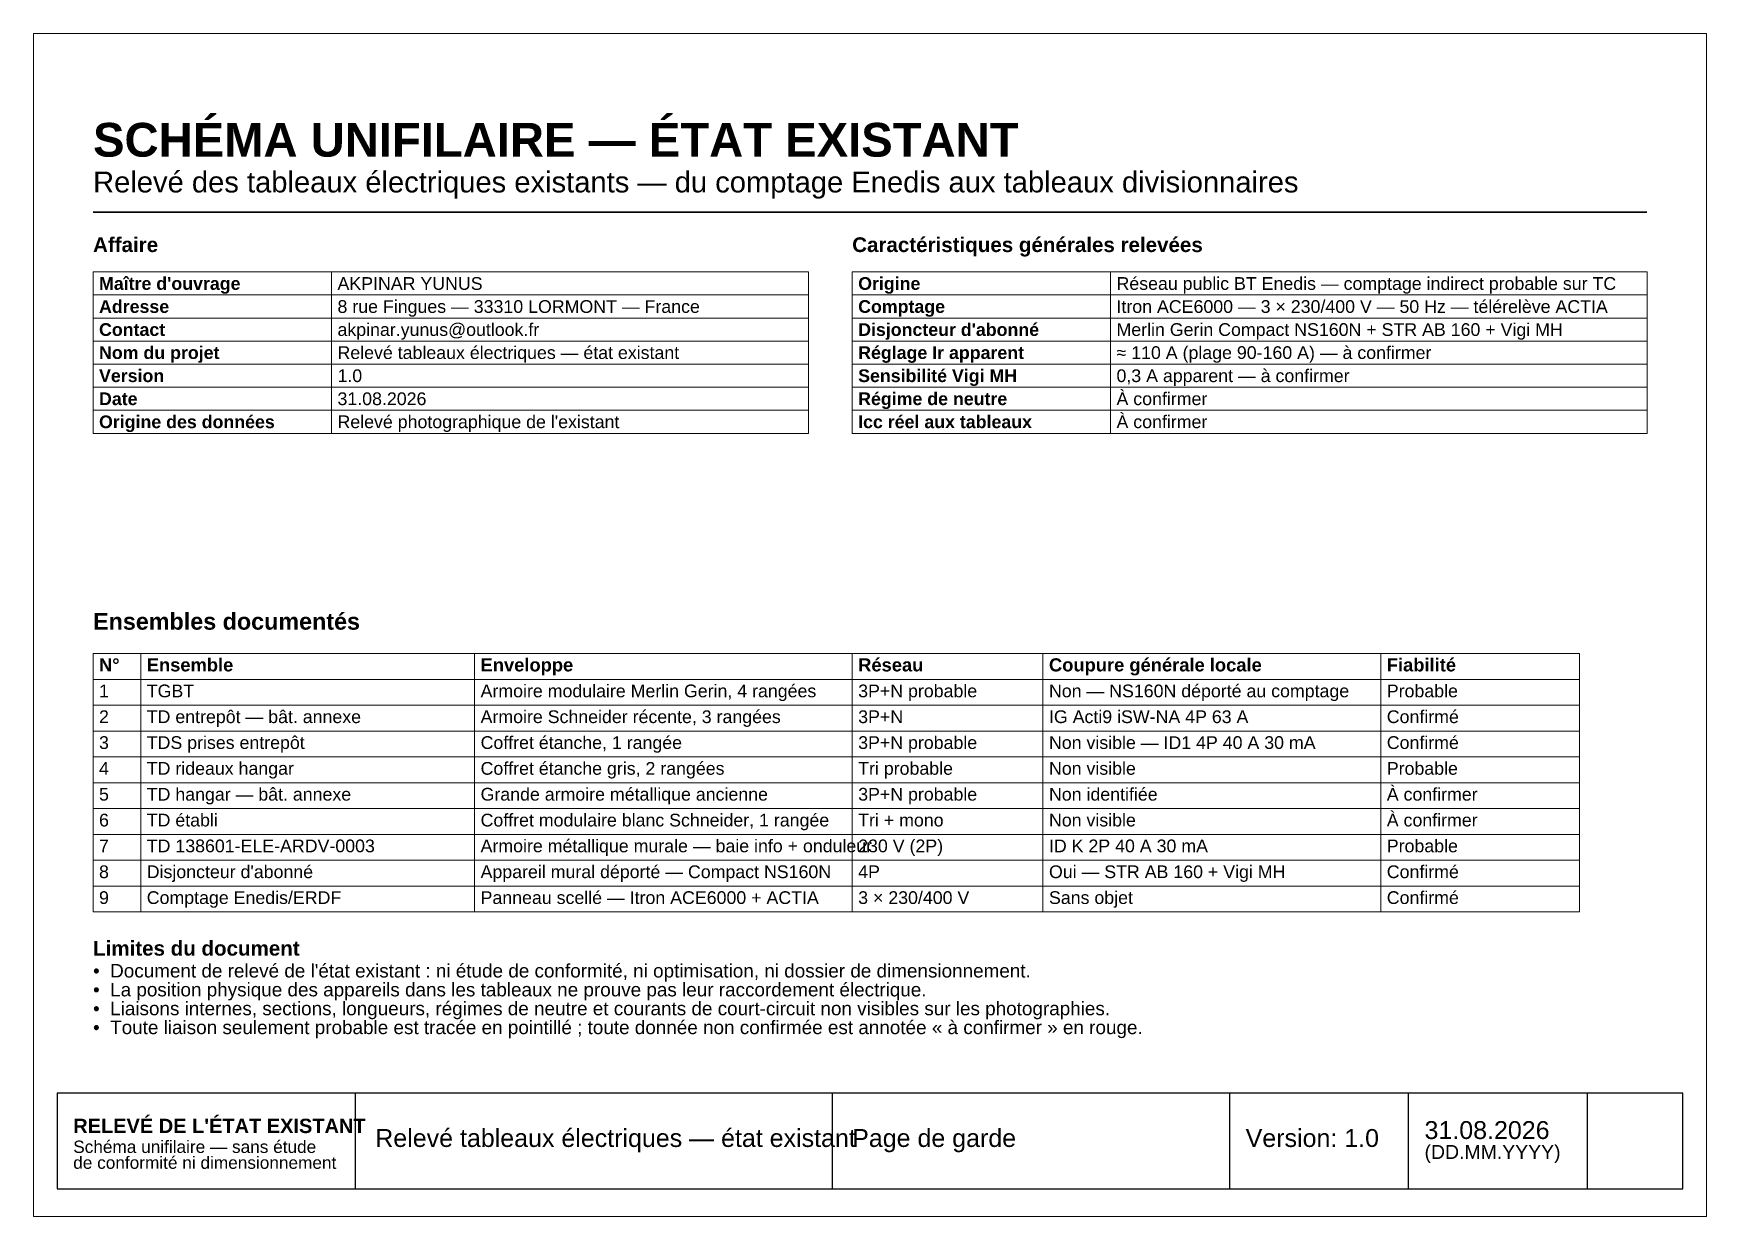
# Paper-space layout '00 - Page de garde' of a CAD drawing. Header units: millimetres. Extents: x 0 to 297, y 0 to 210.
# The model-space entities are those that its viewports show. They can reach past a viewport. Long polylines and large blocks are cut down to what shows.
import ezdxf

# ---------------------------------------------------------------- set-up
doc = ezdxf.new("R2010")
doc.units = ezdxf.units.MM
doc.header["$LTSCALE"] = 0.5
for name, color, linetype, lineweight, plot in [('SCHEMA', 7, 'Continuous', 0, False), ('SYMBOLES', 7, 'Continuous', 0, False), ('TEXTE', 7, 'Continuous', 0, False), ('TEXTE_A_CONFIRMER', 1, 'Continuous', 0, False)]:
    doc.layers.add(name, color=color, linetype=linetype, lineweight=lineweight, plot=plot)
doc.styles.add('SCHEMA', font='arial.ttf')
doc.styles.add('SCHEMA_GRAS', font='arialbd.ttf')

msp = doc.modelspace()

# ---------------------------------------------------------------- linework, layer by layer
at = {"layer": 'SCHEMA', "lineweight": 30}
msp.add_line((10.58, 178.25), (286.42, 178.25), dxfattribs=at)
at = {"layer": 'SYMBOLES', "lineweight": 15}
for p, q in [((52.92, 163.58), (52.92, 167.67)), ((191.21, 163.58), (191.21, 167.67)), ((52.92, 159.48), (52.92, 163.58)), ((191.21, 159.48), (191.21, 163.58)), ((52.92, 155.39), (52.92, 159.48)), ((191.21, 155.39), (191.21, 159.48)), ((52.92, 151.3), (52.92, 155.39)), ((191.21, 151.3), (191.21, 155.39)), ((52.92, 147.21), (52.92, 151.3)), ((191.21, 147.21), (191.21, 151.3)), ((52.92, 143.11), (52.92, 147.21)), ((191.21, 143.11), (191.21, 147.21)), ((52.92, 139.02), (52.92, 143.11)), ((191.21, 139.02), (191.21, 143.11))]:
    msp.add_line(p, q, dxfattribs=at)
at = {"layer": 'SYMBOLES', "lineweight": 25}
for p, q in [((57.15, 4.94), (57.15, 21.87)), ((141.82, 4.94), (141.82, 21.87)), ((212.37, 4.94), (212.37, 21.87)), ((244.12, 4.94), (244.12, 21.87)), ((275.87, 4.94), (275.87, 21.87))]:
    msp.add_line(p, q, dxfattribs=at)
at = {"layer": 'SYMBOLES', "lineweight": 15}
for points in [[(10.58, 163.58), (137.58, 163.58), (137.58, 167.67), (10.58, 167.67)], [(145.34, 163.58), (286.46, 163.58), (286.46, 167.67), (145.34, 167.67)], [(10.58, 159.48), (137.58, 159.48), (137.58, 163.58), (10.58, 163.58)], [(145.34, 159.48), (286.46, 159.48), (286.46, 163.58), (145.34, 163.58)], [(10.58, 155.39), (137.58, 155.39), (137.58, 159.48), (10.58, 159.48)], [(145.34, 155.39), (286.46, 155.39), (286.46, 159.48), (145.34, 159.48)], [(10.58, 151.3), (137.58, 151.3), (137.58, 155.39), (10.58, 155.39)], [(145.34, 151.3), (286.46, 151.3), (286.46, 155.39), (145.34, 155.39)], [(10.58, 147.21), (137.58, 147.21), (137.58, 151.3), (10.58, 151.3)], [(145.34, 147.21), (286.46, 147.21), (286.46, 151.3), (145.34, 151.3)], [(10.58, 143.11), (137.58, 143.11), (137.58, 147.21), (10.58, 147.21)], [(145.34, 143.11), (286.46, 143.11), (286.46, 147.21), (145.34, 147.21)], [(10.58, 139.02), (137.58, 139.02), (137.58, 143.11), (10.58, 143.11)], [(145.34, 139.02), (286.46, 139.02), (286.46, 143.11), (145.34, 143.11)]]:
    msp.add_lwpolyline(points, close=True, dxfattribs=at)
at = {"layer": 'SYMBOLES', "lineweight": 18}
for points in [[(10.58, 95.35), (19.05, 95.35), (19.05, 99.93), (10.58, 99.93)], [(19.05, 95.35), (78.32, 95.35), (78.32, 99.93), (19.05, 99.93)], [(78.32, 95.35), (145.34, 95.35), (145.34, 99.93), (78.32, 99.93)], [(145.34, 95.35), (179.21, 95.35), (179.21, 99.93), (145.34, 99.93)], [(179.21, 95.35), (239.18, 95.35), (239.18, 99.93), (179.21, 99.93)], [(239.18, 95.35), (274.46, 95.35), (274.46, 99.93), (239.18, 99.93)], [(10.58, 90.76), (19.05, 90.76), (19.05, 95.35), (10.58, 95.35)], [(19.05, 90.76), (78.32, 90.76), (78.32, 95.35), (19.05, 95.35)], [(78.32, 90.76), (145.34, 90.76), (145.34, 95.35), (78.32, 95.35)], [(145.34, 90.76), (179.21, 90.76), (179.21, 95.35), (145.34, 95.35)], [(179.21, 90.76), (239.18, 90.76), (239.18, 95.35), (179.21, 95.35)], [(239.18, 90.76), (274.46, 90.76), (274.46, 95.35), (239.18, 95.35)], [(10.58, 86.18), (19.05, 86.18), (19.05, 90.76), (10.58, 90.76)], [(19.05, 86.18), (78.32, 86.18), (78.32, 90.76), (19.05, 90.76)], [(78.32, 86.18), (145.34, 86.18), (145.34, 90.76), (78.32, 90.76)], [(145.34, 86.18), (179.21, 86.18), (179.21, 90.76), (145.34, 90.76)], [(179.21, 86.18), (239.18, 86.18), (239.18, 90.76), (179.21, 90.76)], [(239.18, 86.18), (274.46, 86.18), (274.46, 90.76), (239.18, 90.76)], [(10.58, 81.59), (19.05, 81.59), (19.05, 86.18), (10.58, 86.18)], [(19.05, 81.59), (78.32, 81.59), (78.32, 86.18), (19.05, 86.18)], [(78.32, 81.59), (145.34, 81.59), (145.34, 86.18), (78.32, 86.18)], [(145.34, 81.59), (179.21, 81.59), (179.21, 86.18), (145.34, 86.18)], [(179.21, 81.59), (239.18, 81.59), (239.18, 86.18), (179.21, 86.18)], [(239.18, 81.59), (274.46, 81.59), (274.46, 86.18), (239.18, 86.18)], [(10.58, 77), (19.05, 77), (19.05, 81.59), (10.58, 81.59)], [(19.05, 77), (78.32, 77), (78.32, 81.59), (19.05, 81.59)], [(78.32, 77), (145.34, 77), (145.34, 81.59), (78.32, 81.59)], [(145.34, 77), (179.21, 77), (179.21, 81.59), (145.34, 81.59)], [(179.21, 77), (239.18, 77), (239.18, 81.59), (179.21, 81.59)], [(239.18, 77), (274.46, 77), (274.46, 81.59), (239.18, 81.59)], [(10.58, 72.42), (19.05, 72.42), (19.05, 77), (10.58, 77)], [(19.05, 72.42), (78.32, 72.42), (78.32, 77), (19.05, 77)], [(78.32, 72.42), (145.34, 72.42), (145.34, 77), (78.32, 77)], [(145.34, 72.42), (179.21, 72.42), (179.21, 77), (145.34, 77)], [(179.21, 72.42), (239.18, 72.42), (239.18, 77), (179.21, 77)], [(239.18, 72.42), (274.46, 72.42), (274.46, 77), (239.18, 77)], [(10.58, 67.83), (19.05, 67.83), (19.05, 72.42), (10.58, 72.42)], [(19.05, 67.83), (78.32, 67.83), (78.32, 72.42), (19.05, 72.42)], [(78.32, 67.83), (145.34, 67.83), (145.34, 72.42), (78.32, 72.42)], [(145.34, 67.83), (179.21, 67.83), (179.21, 72.42), (145.34, 72.42)], [(179.21, 67.83), (239.18, 67.83), (239.18, 72.42), (179.21, 72.42)], [(239.18, 67.83), (274.46, 67.83), (274.46, 72.42), (239.18, 72.42)], [(10.58, 63.25), (19.05, 63.25), (19.05, 67.83), (10.58, 67.83)], [(19.05, 63.25), (78.32, 63.25), (78.32, 67.83), (19.05, 67.83)], [(78.32, 63.25), (145.34, 63.25), (145.34, 67.83), (78.32, 67.83)], [(145.34, 63.25), (179.21, 63.25), (179.21, 67.83), (145.34, 67.83)], [(179.21, 63.25), (239.18, 63.25), (239.18, 67.83), (179.21, 67.83)], [(239.18, 63.25), (274.46, 63.25), (274.46, 67.83), (239.18, 67.83)], [(10.58, 58.66), (19.05, 58.66), (19.05, 63.25), (10.58, 63.25)], [(19.05, 58.66), (78.32, 58.66), (78.32, 63.25), (19.05, 63.25)], [(78.32, 58.66), (145.34, 58.66), (145.34, 63.25), (78.32, 63.25)], [(145.34, 58.66), (179.21, 58.66), (179.21, 63.25), (145.34, 63.25)], [(179.21, 58.66), (239.18, 58.66), (239.18, 63.25), (179.21, 63.25)], [(239.18, 58.66), (274.46, 58.66), (274.46, 63.25), (239.18, 63.25)], [(10.58, 54.07), (19.05, 54.07), (19.05, 58.66), (10.58, 58.66)], [(19.05, 54.07), (78.32, 54.07), (78.32, 58.66), (19.05, 58.66)], [(78.32, 54.07), (145.34, 54.07), (145.34, 58.66), (78.32, 58.66)], [(145.34, 54.07), (179.21, 54.07), (179.21, 58.66), (145.34, 58.66)], [(179.21, 54.07), (239.18, 54.07), (239.18, 58.66), (179.21, 58.66)], [(239.18, 54.07), (274.46, 54.07), (274.46, 58.66), (239.18, 58.66)]]:
    msp.add_lwpolyline(points, close=True, dxfattribs=at)
at = {"layer": 'SYMBOLES', "lineweight": 25}
msp.add_lwpolyline([(4.23, 4.94), (292.77, 4.94), (292.77, 21.87), (4.23, 21.87)], close=True, dxfattribs=at)

# ---------------------------------------------------------------- texts
at = {"layer": 'TEXTE'}
for s, height, style, p in [('SCHÉMA UNIFILAIRE — ÉTAT EXISTANT', 5.9972, 'SCHEMA_GRAS', (10.58, 188.13)), ('Relevé des tableaux électriques existants — du comptage Enedis aux tableaux divisionnaires', 3.7042, 'SCHEMA', (10.58, 181.78)), ('Affaire', 2.611, 'SCHEMA_GRAS', (10.58, 171.2)), ('Caractéristiques générales relevées', 2.6106, 'SCHEMA_GRAS', (145.34, 171.2)), ("Maître d'ouvrage", 2.2578, 'SCHEMA_GRAS', (11.64, 164.49)), ('AKPINAR YUNUS', 2.2578, 'SCHEMA', (53.97, 164.49)), ('Origine', 2.258, 'SCHEMA_GRAS', (146.4, 164.49)), ('Réseau public BT Enedis — comptage indirect probable sur TC', 2.2578, 'SCHEMA', (192.26, 164.49)), ('Adresse', 2.258, 'SCHEMA_GRAS', (11.64, 160.4)), ('8 rue Fingues — 33310 LORMONT — France', 2.2578, 'SCHEMA', (53.97, 160.4)), ('Comptage', 2.258, 'SCHEMA_GRAS', (146.4, 160.4)), ('Itron ACE6000 — 3 × 230/400 V — 50 Hz — télérelève ACTIA', 2.2578, 'SCHEMA', (192.26, 160.4)), ('Contact', 2.258, 'SCHEMA_GRAS', (11.64, 156.31)), ('akpinar.yunus@outlook.fr', 2.2578, 'SCHEMA', (53.97, 156.31)), ("Disjoncteur d'abonné", 2.2578, 'SCHEMA_GRAS', (146.4, 156.31)), ('Merlin Gerin Compact NS160N + STR AB 160 + Vigi MH', 2.2578, 'SCHEMA', (192.26, 156.31)), ('Nom du projet', 2.2578, 'SCHEMA_GRAS', (11.64, 152.22)), ('Relevé tableaux électriques — état existant', 2.2578, 'SCHEMA', (53.97, 152.22)), ('Réglage Ir apparent', 2.2578, 'SCHEMA_GRAS', (146.4, 152.22)), ('≈ 110 A (plage 90-160 A) — à confirmer', 2.2578, 'SCHEMA', (192.26, 152.22)), ('Version', 2.258, 'SCHEMA_GRAS', (11.64, 148.12)), ('1.0', 2.258, 'SCHEMA', (53.97, 148.12)), ('Sensibilité Vigi MH', 2.2578, 'SCHEMA_GRAS', (146.4, 148.12)), ('0,3 A apparent — à confirmer', 2.2578, 'SCHEMA', (192.26, 148.12)), ('Date', 2.258, 'SCHEMA_GRAS', (11.64, 144.03)), ('31.08.2026', 2.258, 'SCHEMA', (53.97, 144.03)), ('Régime de neutre', 2.2578, 'SCHEMA_GRAS', (146.4, 144.03)), ('Origine des données', 2.2578, 'SCHEMA_GRAS', (11.64, 139.94)), ("Relevé photographique de l'existant", 2.2578, 'SCHEMA', (53.97, 139.94)), ('Icc réel aux tableaux', 2.2578, 'SCHEMA_GRAS', (146.4, 139.94)), ('Ensembles documentés', 2.9633, 'SCHEMA_GRAS', (10.58, 104.17)), ('N°', 2.328, 'SCHEMA_GRAS', (11.64, 96.76)), ('Ensemble', 2.328, 'SCHEMA_GRAS', (20.11, 96.76)), ('Enveloppe', 2.328, 'SCHEMA_GRAS', (79.37, 96.76)), ('Réseau', 2.328, 'SCHEMA_GRAS', (146.4, 96.76)), ('Coupure générale locale', 2.3283, 'SCHEMA_GRAS', (180.27, 96.76)), ('Fiabilité', 2.328, 'SCHEMA_GRAS', (240.24, 96.76)), ('1', 2.26, 'SCHEMA', (11.64, 92.17)), ('TGBT', 2.258, 'SCHEMA', (20.11, 92.17)), ('Armoire modulaire Merlin Gerin, 4 rangées', 2.2578, 'SCHEMA', (79.37, 92.17)), ('3P+N probable', 2.2578, 'SCHEMA', (146.4, 92.17)), ('Probable', 2.258, 'SCHEMA', (240.24, 92.17)), ('2', 2.26, 'SCHEMA', (11.64, 87.59)), ('TD entrepôt — bât. annexe', 2.2578, 'SCHEMA', (20.11, 87.59)), ('Armoire Schneider récente, 3 rangées', 2.2578, 'SCHEMA', (79.37, 87.59)), ('3P+N', 2.258, 'SCHEMA', (146.4, 87.59)), ('IG Acti9 iSW-NA 4P 63 A', 2.2578, 'SCHEMA', (180.27, 87.59)), ('Confirmé', 2.258, 'SCHEMA', (240.24, 87.59)), ('3', 2.26, 'SCHEMA', (11.64, 83)), ('TDS prises entrepôt', 2.2578, 'SCHEMA', (20.11, 83)), ('Coffret étanche, 1 rangée', 2.2578, 'SCHEMA', (79.37, 83)), ('3P+N probable', 2.2578, 'SCHEMA', (146.4, 83)), ('Confirmé', 2.258, 'SCHEMA', (240.24, 83)), ('4', 2.26, 'SCHEMA', (11.64, 78.42)), ('TD rideaux hangar', 2.2578, 'SCHEMA', (20.11, 78.42)), ('Coffret étanche gris, 2 rangées', 2.2578, 'SCHEMA', (79.37, 78.42)), ('Tri probable', 2.2578, 'SCHEMA', (146.4, 78.42)), ('Probable', 2.258, 'SCHEMA', (240.24, 78.42)), ('5', 2.26, 'SCHEMA', (11.64, 73.83)), ('TD hangar — bât. annexe', 2.2578, 'SCHEMA', (20.11, 73.83)), ('Grande armoire métallique ancienne', 2.2578, 'SCHEMA', (79.37, 73.83)), ('3P+N probable', 2.2578, 'SCHEMA', (146.4, 73.83)), ('6', 2.26, 'SCHEMA', (11.64, 69.24)), ('TD établi', 2.258, 'SCHEMA', (20.11, 69.24)), ('Coffret modulaire blanc Schneider, 1 rangée', 2.2578, 'SCHEMA', (79.37, 69.24)), ('Tri + mono', 2.258, 'SCHEMA', (146.4, 69.24)), ('7', 2.26, 'SCHEMA', (11.64, 64.66)), ('TD 138601-ELE-ARDV-0003', 2.2578, 'SCHEMA', (20.11, 64.66)), ('Armoire métallique murale — baie info + onduleur', 2.2578, 'SCHEMA', (79.37, 64.66)), ('230 V (2P)', 2.258, 'SCHEMA', (146.4, 64.66)), ('ID K 2P 40 A 30 mA', 2.2578, 'SCHEMA', (180.27, 64.66)), ('Probable', 2.258, 'SCHEMA', (240.24, 64.66)), ("Disjoncteur d'abonné", 2.2578, 'SCHEMA', (20.11, 60.07)), ('Appareil mural déporté — Compact NS160N', 2.2578, 'SCHEMA', (79.37, 60.07)), ('Oui — STR AB 160 + Vigi MH', 2.2578, 'SCHEMA', (180.27, 60.07)), ('Confirmé', 2.258, 'SCHEMA', (240.24, 60.07)), ('8', 2.26, 'SCHEMA', (11.64, 60.07)), ('4P', 2.258, 'SCHEMA', (146.4, 60.07)), ('9', 2.26, 'SCHEMA', (11.64, 55.48)), ('Comptage Enedis/ERDF', 2.2578, 'SCHEMA', (20.11, 55.48)), ('Panneau scellé — Itron ACE6000 + ACTIA', 2.2578, 'SCHEMA', (79.37, 55.48)), ('3 × 230/400 V', 2.2578, 'SCHEMA', (146.4, 55.48)), ('Sans objet', 2.258, 'SCHEMA', (180.27, 55.48)), ('Confirmé', 2.258, 'SCHEMA', (240.24, 55.48)), ('Limites du document', 2.6106, 'SCHEMA_GRAS', (10.58, 46.31)), ("•  Document de relevé de l'état existant : ni étude de conformité, ni optimisation, ni dossier de dimensionnement.", 2.39889, 'SCHEMA', (10.58, 42.43)), ('•  La position physique des appareils dans les tableaux ne prouve pas leur raccordement électrique.', 2.3989, 'SCHEMA', (10.58, 39.08)), ('•  Liaisons internes, sections, longueurs, régimes de neutre et courants de court-circuit non visibles sur les photographies.', 2.39889, 'SCHEMA', (10.58, 35.73)), ('•  Toute liaison seulement probable est tracée en pointillé ; toute donnée non confirmée est annotée « à confirmer » en rouge.', 2.39889, 'SCHEMA', (10.58, 32.38)), ("RELEVÉ DE L'ÉTAT EXISTANT", 2.54, 'SCHEMA_GRAS', (7.06, 14.82)), ('Relevé tableaux électriques — état existant', 3.175, 'SCHEMA', (60.68, 12.35)), ('Page de garde', 3.175, 'SCHEMA', (145.34, 12.35)), ('Version: 1.0', 3.175, 'SCHEMA', (215.19, 12.35)), ('31.08.2026', 3.175, 'SCHEMA', (246.94, 13.76)), ('Schéma unifilaire — sans étude', 2.1872, 'SCHEMA', (7.06, 11.29)), ('(DD.MM.YYYY)', 2.4694, 'SCHEMA', (246.94, 10.23)), ('de conformité ni dimensionnement', 2.1872, 'SCHEMA', (7.06, 8.47))]:
    msp.add_text(s, height=height, dxfattribs=dict(at, style=style)).set_placement(p)
at = {"layer": 'TEXTE_A_CONFIRMER', "style": 'SCHEMA'}
for s, p in [('À confirmer', (192.26, 144.03)), ('À confirmer', (192.26, 139.94)), ('Non — NS160N déporté au comptage', (180.27, 92.17)), ('Non visible — ID1 4P 40 A 30 mA', (180.27, 83)), ('Non visible', (180.27, 78.42)), ('Non identifiée', (180.27, 73.83)), ('À confirmer', (240.24, 73.83)), ('Non visible', (180.27, 69.24)), ('À confirmer', (240.24, 69.24))]:
    msp.add_text(s, height=2.2578, dxfattribs=at).set_placement(p)

psp = doc.layouts.new('00 - Page de garde')

# ---------------------------------------------------------------- viewports
at = {"layer": ''}
psp.add_viewport(center=(148.5, 105), size=(297, 210), view_center_point=(148.5, 105), view_height=210, dxfattribs=at)

doc.saveas('drawing.dxf')
